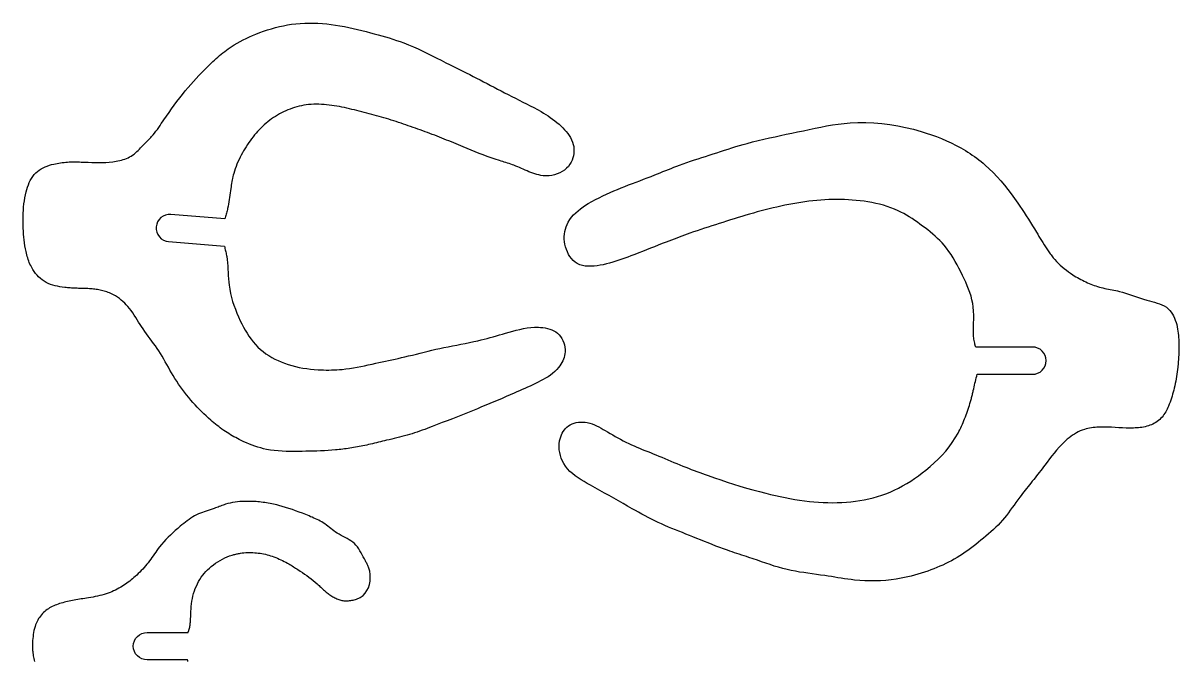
# Model space of a CAD drawing. Extents: x 0 to 940, y 0 to 559.
# Drawn here: x 4.2 to 258.1, y 227.3 to 367.4 of the extents above; entities that cross this region are included whole.
import ezdxf

# ---------------------------------------------------------------- set-up
doc = ezdxf.new("R2010")
doc.units = 0
doc.layers.add('CK_LEVEL_1', color=1, linetype='CONTINUOUS')

msp = doc.modelspace()

# ---------------------------------------------------------------- linework, layer by layer
at = {"layer": 'CK_LEVEL_1'}
for points in [[(4.19, 323.03), (4.19, 323.17), (4.19, 323.32), (4.18, 323.46), (4.18, 323.61), (4.18, 323.75), (4.18, 323.9), (4.18, 324.05), (4.18, 324.19), (4.18, 324.34), (4.19, 325.01), (4.21, 325.68), (4.24, 326.36), (4.29, 327.03), (4.36, 327.7), (4.45, 328.37), (4.55, 329.04), (4.69, 329.71), (4.85, 330.38), (4.99, 330.89), (5.15, 331.4), (5.33, 331.91), (5.53, 332.4), (5.76, 332.87), (6.02, 333.33), (6.3, 333.76), (6.62, 334.16), (6.97, 334.53), (7.33, 334.85), (7.72, 335.14), (8.13, 335.4), (8.56, 335.63), (9.02, 335.84), (9.48, 336.03), (9.96, 336.19), (10.44, 336.34), (10.92, 336.46), (11.29, 336.55), (11.67, 336.62), (12.04, 336.69), (12.41, 336.75), (12.78, 336.8), (13.16, 336.84), (13.53, 336.87), (13.9, 336.9), (14.27, 336.92), (14.66, 336.93), (15.04, 336.94), (15.42, 336.94), (15.81, 336.94), (16.19, 336.93), (16.58, 336.92), (16.96, 336.91), (17.35, 336.89), (17.73, 336.88), (18.5, 336.85), (19.27, 336.82), (20.03, 336.8), (20.8, 336.79), (21.57, 336.8), (22.33, 336.83), (23.1, 336.89), (23.86, 336.97), (24.63, 337.08), (25.01, 337.15), (25.4, 337.24), (25.77, 337.33), (26.15, 337.44), (26.52, 337.56), (26.88, 337.69), (27.23, 337.85), (27.57, 338.02), (27.9, 338.21), (28.23, 338.43), (28.54, 338.67), (28.85, 338.92), (29.14, 339.19), (29.43, 339.47), (29.72, 339.76), (30, 340.05), (30.28, 340.34), (30.56, 340.63), (30.76, 340.84), (30.97, 341.04), (31.18, 341.25), (31.39, 341.45), (31.59, 341.66), (31.8, 341.87), (32, 342.07), (32.2, 342.28), (32.4, 342.5), (32.73, 342.88), (33.05, 343.28), (33.36, 343.68), (33.67, 344.09), (33.96, 344.51), (34.26, 344.93), (34.54, 345.35), (34.83, 345.78), (35.12, 346.2), (35.68, 347.02), (36.24, 347.83), (36.81, 348.63), (37.39, 349.43), (37.98, 350.22), (38.58, 351), (39.19, 351.78), (39.81, 352.54), (40.44, 353.3), (41.01, 353.96), (41.59, 354.62), (42.18, 355.27), (42.77, 355.91), (43.38, 356.54), (43.99, 357.17), (44.62, 357.79), (45.25, 358.39), (45.89, 359), (46.24, 359.33), (46.6, 359.65), (46.97, 359.97), (47.33, 360.29), (47.7, 360.6), (48.08, 360.91), (48.46, 361.21), (48.85, 361.5), (49.24, 361.79), (49.87, 362.22), (50.51, 362.63), (51.17, 363.02), (51.84, 363.39), (52.51, 363.75), (53.2, 364.09), (53.9, 364.41), (54.6, 364.72), (55.32, 365.01), (56.16, 365.34), (57.01, 365.65), (57.87, 365.94), (58.73, 366.2), (59.6, 366.45), (60.48, 366.67), (61.36, 366.86), (62.24, 367.03), (63.13, 367.17), (64.09, 367.28), (65.06, 367.36), (66.03, 367.42), (66.99, 367.44), (67.97, 367.43), (68.94, 367.39), (69.91, 367.33), (70.87, 367.25), (71.84, 367.13), (72.81, 367), (73.78, 366.84), (74.75, 366.67), (75.71, 366.48), (76.67, 366.27), (77.63, 366.05), (78.59, 365.82), (79.54, 365.58), (80.5, 365.33), (81.32, 365.11), (82.14, 364.89), (82.97, 364.66), (83.78, 364.42), (84.6, 364.18), (85.41, 363.92), (86.22, 363.65), (87.02, 363.37), (87.82, 363.08), (88.87, 362.66), (89.91, 362.22), (90.95, 361.76), (91.98, 361.28), (93, 360.78), (94.02, 360.28), (95.03, 359.77), (96.04, 359.26), (97.06, 358.74), (97.81, 358.37), (98.55, 357.99), (99.3, 357.62), (100.05, 357.24), (100.8, 356.87), (101.54, 356.49), (102.29, 356.12), (103.03, 355.74), (103.78, 355.36), (104.55, 354.95), (105.32, 354.55), (106.1, 354.14), (106.87, 353.74), (107.64, 353.33), (108.41, 352.92), (109.19, 352.52), (109.96, 352.12), (110.74, 351.72), (111.55, 351.31), (112.36, 350.91), (113.17, 350.51), (113.98, 350.1), (114.79, 349.7), (115.59, 349.28), (116.39, 348.86), (117.18, 348.42), (117.96, 347.98), (118.47, 347.67), (118.98, 347.35), (119.49, 347.03), (119.99, 346.69), (120.48, 346.34), (120.96, 345.98), (121.43, 345.6), (121.9, 345.21), (122.35, 344.8), (122.75, 344.42), (123.13, 344.02), (123.49, 343.61), (123.83, 343.19), (124.14, 342.74), (124.42, 342.28), (124.67, 341.8), (124.87, 341.3), (125.02, 340.79), (125.12, 340.3), (125.17, 339.8), (125.18, 339.3), (125.14, 338.79), (125.06, 338.29), (124.94, 337.8), (124.77, 337.32), (124.56, 336.87), (124.31, 336.43), (123.95, 335.96), (123.54, 335.53), (123.09, 335.15), (122.59, 334.81), (122.07, 334.53), (121.51, 334.29), (120.94, 334.1), (120.36, 333.97), (119.77, 333.89), (119.31, 333.86), (118.85, 333.87), (118.39, 333.91), (117.94, 333.98), (117.48, 334.07), (117.04, 334.18), (116.59, 334.31), (116.15, 334.46), (115.72, 334.62), (115.3, 334.79), (114.88, 334.96), (114.47, 335.14), (114.06, 335.32), (113.65, 335.51), (113.24, 335.69), (112.83, 335.87), (112.42, 336.04), (112, 336.2), (111.65, 336.33), (111.3, 336.45), (110.95, 336.57), (110.6, 336.68), (110.24, 336.79), (109.88, 336.9), (109.53, 337), (109.17, 337.11), (108.82, 337.22), (107.91, 337.51), (107.02, 337.82), (106.13, 338.14), (105.24, 338.47), (104.36, 338.82), (103.48, 339.17), (102.61, 339.53), (101.73, 339.89), (100.86, 340.25), (100.34, 340.47), (99.82, 340.68), (99.29, 340.9), (98.77, 341.11), (98.25, 341.32), (97.73, 341.54), (97.21, 341.75), (96.68, 341.96), (96.16, 342.17), (95.64, 342.37), (95.11, 342.58), (94.59, 342.78), (94.06, 342.98), (93.54, 343.18), (93.01, 343.38), (92.48, 343.58), (91.96, 343.77), (91.43, 343.97), (90.9, 344.16), (90.37, 344.35), (89.84, 344.53), (89.31, 344.72), (88.78, 344.9), (88.25, 345.08), (87.72, 345.26), (87.19, 345.44), (86.66, 345.62), (86.12, 345.79), (85.59, 345.96), (85.05, 346.13), (84.52, 346.3), (83.98, 346.46), (83.45, 346.62), (82.91, 346.78), (82.37, 346.94), (81.83, 347.09), (81.29, 347.24), (80.75, 347.39), (80.21, 347.53), (79.66, 347.67), (79.12, 347.81), (78.58, 347.95), (78.03, 348.08), (77.49, 348.22), (76.94, 348.35), (76.39, 348.48), (75.85, 348.61), (75.3, 348.74), (74.75, 348.86), (74.2, 348.98), (73.65, 349.09), (73.09, 349.19), (72.54, 349.28), (71.98, 349.37), (71.42, 349.44), (70.85, 349.51), (70.29, 349.56), (69.72, 349.59), (69.16, 349.61), (68.59, 349.62), (68.03, 349.61), (67.46, 349.58), (66.9, 349.53), (66.38, 349.47), (65.86, 349.39), (65.35, 349.29), (64.84, 349.17), (64.33, 349.04), (63.82, 348.9), (63.32, 348.74), (62.83, 348.56), (62.34, 348.37), (61.87, 348.16), (61.41, 347.95), (60.95, 347.72), (60.5, 347.47), (60.06, 347.22), (59.62, 346.95), (59.19, 346.67), (58.77, 346.38), (58.36, 346.08), (57.95, 345.76), (57.55, 345.43), (57.16, 345.09), (56.78, 344.74), (56.41, 344.38), (56.05, 344.01), (55.69, 343.64), (55.35, 343.25), (55.01, 342.86), (54.68, 342.45), (54.36, 342.03), (54.05, 341.6), (53.74, 341.17), (53.45, 340.73), (53.16, 340.28), (52.89, 339.83), (52.62, 339.37), (52.36, 338.91), (52.1, 338.43), (51.85, 337.95), (51.61, 337.46), (51.38, 336.96), (51.16, 336.47), (50.96, 335.96), (50.77, 335.45), (50.6, 334.94), (50.45, 334.42), (50.35, 334.06), (50.26, 333.7), (50.18, 333.33), (50.1, 332.97), (50.04, 332.6), (49.97, 332.23), (49.91, 331.86), (49.86, 331.49), (49.8, 331.12), (49.73, 330.62), (49.67, 330.13), (49.6, 329.64), (49.53, 329.15), (49.46, 328.66), (49.38, 328.17), (49.3, 327.68), (49.21, 327.19), (49.1, 326.71), (49.04, 326.45), (48.98, 326.2), (48.92, 325.94), (48.85, 325.69), (48.78, 325.43), (48.71, 325.18), (48.63, 324.92), (48.56, 324.67), (48.49, 324.42), (36.65, 325.4, 0.414214), (33.41, 322.66, 0.414214), (36.15, 319.42), (48.4, 318.4), (48.46, 318.15), (48.52, 317.9), (48.58, 317.65), (48.64, 317.4), (48.7, 317.16), (48.75, 316.91), (48.8, 316.66), (48.85, 316.41), (48.9, 316.15), (49, 315.46), (49.08, 314.76), (49.13, 314.06), (49.18, 313.36), (49.21, 312.65), (49.25, 311.95), (49.3, 311.24), (49.35, 310.54), (49.43, 309.84), (49.57, 308.95), (49.74, 308.06), (49.96, 307.17), (50.21, 306.3), (50.49, 305.43), (50.8, 304.57), (51.14, 303.72), (51.5, 302.87), (51.89, 302.04), (52.23, 301.33), (52.59, 300.64), (52.97, 299.95), (53.37, 299.28), (53.79, 298.63), (54.24, 298), (54.71, 297.39), (55.22, 296.8), (55.75, 296.25), (56.31, 295.73), (56.89, 295.25), (57.51, 294.8), (58.14, 294.37), (58.8, 293.98), (59.48, 293.62), (60.17, 293.28), (60.88, 292.98), (61.6, 292.7), (62.39, 292.43), (63.2, 292.19), (64.01, 291.98), (64.83, 291.8), (65.65, 291.65), (66.48, 291.53), (67.31, 291.42), (68.14, 291.34), (68.98, 291.28), (69.56, 291.25), (70.15, 291.23), (70.74, 291.21), (71.33, 291.21), (71.92, 291.22), (72.5, 291.24), (73.09, 291.26), (73.67, 291.3), (74.26, 291.36), (75.09, 291.45), (75.91, 291.56), (76.73, 291.69), (77.56, 291.84), (78.37, 291.99), (79.19, 292.16), (80.01, 292.33), (80.83, 292.51), (81.64, 292.69), (82.35, 292.84), (83.06, 293), (83.77, 293.15), (84.48, 293.3), (85.19, 293.46), (85.9, 293.61), (86.6, 293.77), (87.31, 293.93), (88.02, 294.1), (88.87, 294.3), (89.72, 294.51), (90.58, 294.72), (91.43, 294.93), (92.28, 295.14), (93.14, 295.35), (93.99, 295.56), (94.85, 295.76), (95.7, 295.95), (96.63, 296.15), (97.57, 296.34), (98.5, 296.52), (99.44, 296.7), (100.37, 296.88), (101.31, 297.07), (102.24, 297.26), (103.17, 297.45), (104.1, 297.66), (104.78, 297.82), (105.45, 297.99), (106.12, 298.17), (106.8, 298.34), (107.47, 298.53), (108.14, 298.72), (108.81, 298.91), (109.48, 299.1), (110.15, 299.29), (110.93, 299.52), (111.72, 299.75), (112.5, 299.96), (113.29, 300.15), (114.09, 300.32), (114.89, 300.46), (115.71, 300.56), (116.53, 300.61), (117.36, 300.62), (117.87, 300.59), (118.38, 300.54), (118.88, 300.47), (119.38, 300.36), (119.86, 300.22), (120.32, 300.05), (120.77, 299.83), (121.18, 299.58), (121.57, 299.28), (121.92, 298.94), (122.24, 298.55), (122.51, 298.13), (122.75, 297.68), (122.94, 297.21), (123.09, 296.72), (123.19, 296.22), (123.24, 295.71), (123.24, 295.21), (123.2, 294.79), (123.13, 294.38), (123.02, 293.98), (122.88, 293.58), (122.72, 293.2), (122.52, 292.83), (122.31, 292.47), (122.07, 292.12), (121.82, 291.79), (121.41, 291.32), (120.97, 290.89), (120.5, 290.48), (120.01, 290.11), (119.49, 289.75), (118.96, 289.42), (118.42, 289.11), (117.87, 288.81), (117.31, 288.52), (116.73, 288.24), (116.15, 287.96), (115.58, 287.68), (114.99, 287.42), (114.41, 287.16), (113.83, 286.9), (113.25, 286.65), (112.66, 286.39), (112.08, 286.14), (111.19, 285.76), (110.29, 285.37), (109.39, 284.99), (108.5, 284.61), (107.6, 284.23), (106.7, 283.85), (105.8, 283.47), (104.89, 283.1), (103.99, 282.72), (102.89, 282.27), (101.79, 281.83), (100.68, 281.38), (99.57, 280.95), (98.47, 280.51), (97.36, 280.08), (96.25, 279.65), (95.14, 279.22), (94.02, 278.79), (93.48, 278.58), (92.93, 278.37), (92.39, 278.17), (91.84, 277.97), (91.29, 277.77), (90.74, 277.58), (90.19, 277.39), (89.64, 277.21), (89.08, 277.04), (88.52, 276.88), (87.96, 276.73), (87.4, 276.59), (86.84, 276.45), (86.27, 276.31), (85.71, 276.18), (85.14, 276.04), (84.58, 275.91), (84.01, 275.78), (83.57, 275.67), (83.13, 275.56), (82.7, 275.45), (82.26, 275.35), (81.82, 275.24), (81.38, 275.13), (80.94, 275.03), (80.5, 274.92), (80.06, 274.82), (79.65, 274.73), (79.25, 274.65), (78.84, 274.56), (78.43, 274.48), (78.01, 274.4), (77.6, 274.33), (77.19, 274.26), (76.78, 274.18), (76.36, 274.12), (75.97, 274.05), (75.57, 273.99), (75.17, 273.93), (74.78, 273.88), (74.38, 273.82), (73.98, 273.77), (73.58, 273.72), (73.18, 273.68), (72.79, 273.64), (71.98, 273.57), (71.17, 273.51), (70.36, 273.46), (69.54, 273.43), (68.73, 273.4), (67.92, 273.38), (67.1, 273.36), (66.28, 273.35), (65.47, 273.34), (64.59, 273.33), (63.71, 273.32), (62.84, 273.32), (61.96, 273.34), (61.09, 273.37), (60.22, 273.43), (59.36, 273.51), (58.5, 273.63), (57.65, 273.78), (57.01, 273.92), (56.37, 274.08), (55.74, 274.27), (55.11, 274.47), (54.49, 274.7), (53.88, 274.94), (53.27, 275.19), (52.67, 275.46), (52.07, 275.74), (51.67, 275.94), (51.28, 276.14), (50.88, 276.35), (50.5, 276.56), (50.11, 276.78), (49.73, 277), (49.35, 277.23), (48.98, 277.47), (48.61, 277.71), (48.24, 277.96), (47.86, 278.23), (47.5, 278.49), (47.14, 278.77), (46.78, 279.05), (46.42, 279.33), (46.07, 279.62), (45.72, 279.91), (45.38, 280.21), (44.87, 280.67), (44.36, 281.13), (43.86, 281.6), (43.37, 282.08), (42.89, 282.57), (42.42, 283.07), (41.95, 283.57), (41.49, 284.08), (41.04, 284.6), (40.57, 285.17), (40.1, 285.75), (39.64, 286.33), (39.2, 286.92), (38.76, 287.52), (38.34, 288.13), (37.92, 288.75), (37.52, 289.37), (37.13, 290.01), (36.78, 290.6), (36.43, 291.21), (36.09, 291.82), (35.75, 292.42), (35.41, 293.03), (35.06, 293.63), (34.71, 294.23), (34.35, 294.83), (33.98, 295.41), (33.61, 295.96), (33.23, 296.5), (32.85, 297.03), (32.46, 297.56), (32.06, 298.09), (31.67, 298.62), (31.28, 299.15), (30.9, 299.69), (30.53, 300.23), (30.2, 300.74), (29.88, 301.25), (29.56, 301.76), (29.24, 302.27), (28.92, 302.78), (28.59, 303.29), (28.25, 303.79), (27.9, 304.28), (27.52, 304.75), (27.19, 305.15), (26.85, 305.53), (26.49, 305.9), (26.11, 306.25), (25.72, 306.59), (25.32, 306.9), (24.9, 307.2), (24.47, 307.48), (24.02, 307.73), (23.75, 307.88), (23.46, 308.01), (23.18, 308.14), (22.89, 308.25), (22.59, 308.36), (22.3, 308.46), (22, 308.55), (21.7, 308.63), (21.39, 308.71), (21.1, 308.77), (20.81, 308.83), (20.51, 308.88), (20.22, 308.93), (19.92, 308.96), (19.62, 309), (19.33, 309.03), (19.03, 309.05), (18.73, 309.07), (18.43, 309.09), (18.13, 309.11), (17.83, 309.12), (17.53, 309.13), (17.23, 309.14), (16.94, 309.15), (16.64, 309.16), (16.34, 309.16), (16.04, 309.17), (15.74, 309.19), (15.43, 309.2), (15.13, 309.21), (14.83, 309.23), (14.53, 309.25), (14.22, 309.27), (13.92, 309.3), (13.62, 309.33), (13.31, 309.36), (12.78, 309.43), (12.25, 309.51), (11.72, 309.61), (11.2, 309.73), (10.69, 309.87), (10.19, 310.04), (9.7, 310.24), (9.23, 310.47), (8.77, 310.74), (8.36, 311.02), (7.97, 311.34), (7.59, 311.68), (7.24, 312.05), (6.92, 312.43), (6.61, 312.84), (6.33, 313.27), (6.07, 313.71), (5.84, 314.16), (5.68, 314.49), (5.54, 314.82), (5.42, 315.16), (5.3, 315.5), (5.19, 315.84), (5.09, 316.19), (5, 316.53), (4.91, 316.88), (4.84, 317.23), (4.71, 317.87), (4.59, 318.51), (4.5, 319.15), (4.41, 319.79), (4.34, 320.44), (4.29, 321.08), (4.24, 321.73), (4.21, 322.38), (4.19, 323.03)], [(213.74, 290.27), (225.9, 290.27, 0.414214), (228.9, 293.27, 0.414214), (225.9, 296.27), (213.43, 296.27), (213.41, 296.37), (213.38, 296.46), (213.35, 296.56), (213.33, 296.65), (213.3, 296.75), (213.28, 296.84), (213.26, 296.94), (213.23, 297.03), (213.21, 297.13), (213.06, 297.99), (212.97, 298.86), (212.94, 299.75), (212.94, 300.63), (212.96, 301.52), (212.99, 302.41), (212.99, 303.3), (212.97, 304.18), (212.9, 305.06), (212.78, 305.86), (212.62, 306.65), (212.41, 307.43), (212.16, 308.21), (211.88, 308.98), (211.57, 309.74), (211.24, 310.5), (210.89, 311.25), (210.53, 312), (210.15, 312.78), (209.76, 313.56), (209.35, 314.33), (208.93, 315.09), (208.5, 315.84), (208.04, 316.56), (207.56, 317.27), (207.05, 317.96), (206.51, 318.62), (206.05, 319.14), (205.56, 319.65), (205.06, 320.14), (204.54, 320.62), (204.01, 321.08), (203.46, 321.54), (202.91, 321.98), (202.35, 322.42), (201.78, 322.85), (201.2, 323.27), (200.63, 323.69), (200.04, 324.09), (199.45, 324.49), (198.85, 324.87), (198.25, 325.23), (197.64, 325.58), (197.01, 325.91), (196.38, 326.22), (195.59, 326.56), (194.79, 326.87), (193.97, 327.15), (193.15, 327.4), (192.31, 327.63), (191.47, 327.82), (190.61, 328), (189.76, 328.15), (188.9, 328.28), (188.04, 328.39), (187.18, 328.49), (186.32, 328.56), (185.46, 328.62), (184.59, 328.66), (183.73, 328.68), (182.87, 328.69), (182.01, 328.68), (181.15, 328.65), (180.27, 328.61), (179.39, 328.55), (178.51, 328.47), (177.64, 328.38), (176.76, 328.28), (175.89, 328.16), (175.02, 328.03), (174.15, 327.89), (173.28, 327.74), (172.4, 327.57), (171.53, 327.4), (170.65, 327.22), (169.78, 327.02), (168.92, 326.82), (168.05, 326.61), (167.19, 326.4), (166.32, 326.17), (165.46, 325.94), (164.61, 325.7), (163.77, 325.46), (162.92, 325.21), (162.08, 324.96), (161.23, 324.7), (160.39, 324.44), (159.55, 324.18), (158.71, 323.92), (157.87, 323.65), (157.06, 323.4), (156.26, 323.14), (155.45, 322.88), (154.65, 322.63), (153.85, 322.36), (153.05, 322.1), (152.25, 321.83), (151.45, 321.56), (150.65, 321.28), (150.07, 321.07), (149.49, 320.86), (148.91, 320.65), (148.33, 320.43), (147.75, 320.21), (147.17, 319.99), (146.59, 319.77), (146.01, 319.54), (145.43, 319.32), (144.57, 318.98), (143.71, 318.64), (142.85, 318.3), (141.99, 317.96), (141.13, 317.62), (140.27, 317.28), (139.41, 316.95), (138.56, 316.62), (137.7, 316.29), (137.05, 316.04), (136.39, 315.8), (135.73, 315.56), (135.07, 315.33), (134.39, 315.11), (133.71, 314.9), (133.02, 314.71), (132.31, 314.52), (131.59, 314.36), (130.93, 314.23), (130.27, 314.12), (129.61, 314.04), (128.95, 314), (128.3, 314), (127.66, 314.06), (127.05, 314.18), (126.46, 314.36), (125.91, 314.62), (125.46, 314.92), (125.04, 315.28), (124.66, 315.68), (124.31, 316.14), (124, 316.63), (123.73, 317.15), (123.51, 317.69), (123.32, 318.25), (123.18, 318.83), (123.09, 319.39), (123.05, 319.96), (123.05, 320.53), (123.09, 321.09), (123.17, 321.64), (123.3, 322.18), (123.46, 322.71), (123.66, 323.22), (123.91, 323.7), (124.25, 324.27), (124.65, 324.8), (125.09, 325.3), (125.57, 325.77), (126.08, 326.22), (126.62, 326.64), (127.18, 327.04), (127.75, 327.42), (128.33, 327.78), (129.12, 328.24), (129.91, 328.67), (130.7, 329.08), (131.5, 329.47), (132.3, 329.85), (133.11, 330.21), (133.92, 330.56), (134.74, 330.9), (135.56, 331.23), (136.37, 331.55), (137.19, 331.87), (138.01, 332.18), (138.83, 332.49), (139.65, 332.81), (140.47, 333.12), (141.29, 333.43), (142.11, 333.75), (142.93, 334.07), (143.53, 334.31), (144.14, 334.56), (144.74, 334.8), (145.34, 335.04), (145.95, 335.28), (146.55, 335.52), (147.16, 335.76), (147.76, 336), (148.37, 336.23), (149.18, 336.52), (150, 336.81), (150.81, 337.09), (151.63, 337.36), (152.45, 337.63), (153.27, 337.9), (154.09, 338.16), (154.92, 338.43), (155.74, 338.69), (156.57, 338.96), (157.39, 339.23), (158.22, 339.5), (159.05, 339.77), (159.88, 340.03), (160.71, 340.29), (161.54, 340.54), (162.38, 340.78), (163.22, 341.02), (164.44, 341.34), (165.66, 341.65), (166.89, 341.94), (168.12, 342.21), (169.36, 342.48), (170.59, 342.74), (171.83, 343), (173.07, 343.26), (174.31, 343.52), (175.59, 343.79), (176.86, 344.07), (178.14, 344.34), (179.41, 344.6), (180.69, 344.84), (181.97, 345.06), (183.26, 345.25), (184.54, 345.4), (185.83, 345.52), (187.58, 345.6), (189.33, 345.6), (191.08, 345.53), (192.83, 345.38), (194.57, 345.16), (196.31, 344.87), (198.04, 344.51), (199.76, 344.1), (201.45, 343.62), (202.59, 343.27), (203.71, 342.9), (204.83, 342.49), (205.93, 342.06), (207.01, 341.6), (208.08, 341.11), (209.14, 340.58), (210.17, 340.02), (211.19, 339.42), (211.7, 339.11), (212.2, 338.78), (212.69, 338.45), (213.18, 338.11), (213.67, 337.76), (214.14, 337.39), (214.61, 337.02), (215.07, 336.64), (215.53, 336.26), (216.43, 335.43), (217.3, 334.58), (218.15, 333.69), (218.96, 332.78), (219.75, 331.84), (220.52, 330.88), (221.26, 329.9), (221.98, 328.9), (222.69, 327.9), (223.16, 327.2), (223.63, 326.5), (224.1, 325.79), (224.55, 325.08), (225, 324.37), (225.45, 323.65), (225.89, 322.93), (226.34, 322.22), (226.77, 321.49), (227.05, 321.03), (227.33, 320.57), (227.61, 320.11), (227.9, 319.65), (228.18, 319.2), (228.47, 318.74), (228.76, 318.29), (229.06, 317.84), (229.36, 317.39), (229.51, 317.17), (229.67, 316.95), (229.82, 316.73), (229.98, 316.51), (230.14, 316.3), (230.31, 316.09), (230.48, 315.88), (230.65, 315.67), (230.82, 315.47), (231.21, 315.05), (231.61, 314.64), (232.02, 314.25), (232.45, 313.87), (232.89, 313.5), (233.35, 313.15), (233.81, 312.81), (234.28, 312.48), (234.76, 312.16), (235.1, 311.94), (235.45, 311.72), (235.8, 311.51), (236.16, 311.31), (236.52, 311.11), (236.88, 310.92), (237.24, 310.74), (237.61, 310.56), (237.98, 310.39), (238.35, 310.23), (238.72, 310.08), (239.09, 309.94), (239.46, 309.8), (239.84, 309.68), (240.22, 309.56), (240.6, 309.44), (240.99, 309.34), (241.37, 309.24), (241.78, 309.15), (242.18, 309.06), (242.59, 308.98), (243, 308.9), (243.41, 308.82), (243.81, 308.75), (244.22, 308.66), (244.62, 308.58), (245.02, 308.49), (245.69, 308.31), (246.35, 308.11), (247.01, 307.9), (247.66, 307.68), (248.32, 307.45), (248.98, 307.22), (249.65, 307), (250.33, 306.78), (251.02, 306.57), (251.59, 306.41), (252.16, 306.26), (252.73, 306.1), (253.29, 305.93), (253.84, 305.74), (254.36, 305.53), (254.86, 305.28), (255.33, 304.99), (255.75, 304.65), (256.08, 304.31), (256.38, 303.93), (256.65, 303.52), (256.89, 303.09), (257.11, 302.63), (257.29, 302.16), (257.45, 301.67), (257.59, 301.18), (257.71, 300.68), (257.8, 300.22), (257.87, 299.75), (257.93, 299.29), (257.98, 298.83), (258.02, 298.37), (258.04, 297.92), (258.06, 297.46), (258.07, 297), (258.07, 296.54), (258.07, 296.04), (258.06, 295.53), (258.05, 295.02), (258.03, 294.52), (258, 294.01), (257.97, 293.5), (257.93, 293), (257.89, 292.49), (257.84, 291.98), (257.84, 291.97), (257.84, 291.96), (257.84, 291.94), (257.84, 291.93), (257.83, 291.91), (257.83, 291.9), (257.83, 291.89), (257.83, 291.87), (257.83, 291.86), (257.77, 291.34), (257.7, 290.82), (257.63, 290.31), (257.55, 289.79), (257.46, 289.28), (257.37, 288.77), (257.27, 288.26), (257.16, 287.75), (257.05, 287.24), (256.94, 286.8), (256.83, 286.35), (256.7, 285.91), (256.58, 285.47), (256.44, 285.03), (256.29, 284.59), (256.14, 284.16), (255.97, 283.72), (255.8, 283.29), (255.65, 282.97), (255.5, 282.64), (255.34, 282.33), (255.17, 282.01), (254.99, 281.71), (254.8, 281.41), (254.59, 281.13), (254.37, 280.86), (254.14, 280.6), (253.88, 280.35), (253.6, 280.12), (253.31, 279.9), (253.01, 279.7), (252.7, 279.52), (252.38, 279.35), (252.04, 279.2), (251.71, 279.06), (251.36, 278.95), (251.01, 278.84), (250.65, 278.75), (250.29, 278.68), (249.93, 278.62), (249.57, 278.57), (249.2, 278.53), (248.83, 278.5), (248.47, 278.48), (248.1, 278.47), (247.3, 278.46), (246.5, 278.47), (245.7, 278.5), (244.9, 278.54), (244.1, 278.59), (243.29, 278.63), (242.49, 278.66), (241.69, 278.68), (240.88, 278.68), (240.48, 278.66), (240.07, 278.64), (239.67, 278.61), (239.27, 278.57), (238.87, 278.52), (238.47, 278.46), (238.08, 278.37), (237.69, 278.28), (237.3, 278.16), (236.85, 278), (236.41, 277.82), (235.97, 277.61), (235.55, 277.39), (235.13, 277.14), (234.72, 276.87), (234.33, 276.59), (233.94, 276.3), (233.56, 275.99), (232.93, 275.44), (232.33, 274.86), (231.76, 274.25), (231.2, 273.62), (230.67, 272.98), (230.15, 272.33), (229.63, 271.67), (229.13, 271), (228.62, 270.33), (228.32, 269.93), (228.02, 269.53), (227.71, 269.13), (227.41, 268.73), (227.1, 268.33), (226.79, 267.94), (226.49, 267.54), (226.18, 267.15), (225.86, 266.76), (225.56, 266.37), (225.25, 265.98), (224.94, 265.6), (224.63, 265.21), (224.32, 264.83), (224.01, 264.44), (223.71, 264.05), (223.4, 263.66), (223.11, 263.27), (222.69, 262.7), (222.28, 262.13), (221.87, 261.55), (221.46, 260.98), (221.04, 260.41), (220.62, 259.84), (220.2, 259.28), (219.76, 258.73), (219.31, 258.2), (218.83, 257.67), (218.34, 257.15), (217.83, 256.65), (217.31, 256.16), (216.78, 255.68), (216.24, 255.21), (215.69, 254.74), (215.14, 254.28), (214.59, 253.83), (214.02, 253.37), (213.46, 252.91), (212.89, 252.47), (212.31, 252.02), (211.73, 251.59), (211.14, 251.17), (210.55, 250.76), (209.95, 250.37), (209.33, 249.99), (208.72, 249.64), (208.11, 249.3), (207.48, 248.97), (206.85, 248.67), (206.21, 248.37), (205.57, 248.09), (204.91, 247.81), (204.26, 247.55), (203.6, 247.3), (202.89, 247.05), (202.18, 246.8), (201.46, 246.57), (200.74, 246.35), (200.02, 246.14), (199.29, 245.94), (198.56, 245.77), (197.83, 245.6), (197.09, 245.45), (195.96, 245.26), (194.83, 245.11), (193.68, 244.99), (192.54, 244.91), (191.39, 244.87), (190.24, 244.87), (189.09, 244.9), (187.95, 244.96), (186.81, 245.07), (186.08, 245.15), (185.35, 245.24), (184.63, 245.35), (183.91, 245.46), (183.18, 245.57), (182.46, 245.69), (181.74, 245.81), (181.02, 245.93), (180.29, 246.04), (179.37, 246.17), (178.44, 246.3), (177.52, 246.43), (176.59, 246.55), (175.67, 246.69), (174.75, 246.83), (173.83, 246.99), (172.92, 247.16), (172.01, 247.36), (171.06, 247.6), (170.12, 247.86), (169.18, 248.15), (168.25, 248.45), (167.32, 248.76), (166.4, 249.08), (165.47, 249.4), (164.54, 249.72), (163.61, 250.04), (163.09, 250.21), (162.56, 250.39), (162.04, 250.56), (161.51, 250.73), (160.99, 250.9), (160.46, 251.07), (159.94, 251.24), (159.42, 251.42), (158.9, 251.6), (158.05, 251.9), (157.2, 252.22), (156.36, 252.54), (155.52, 252.87), (154.68, 253.21), (153.84, 253.55), (153.01, 253.89), (152.17, 254.23), (151.33, 254.57), (150.56, 254.87), (149.79, 255.18), (149.01, 255.48), (148.24, 255.78), (147.47, 256.09), (146.71, 256.4), (145.94, 256.72), (145.18, 257.05), (144.42, 257.39), (143.69, 257.73), (142.97, 258.08), (142.24, 258.44), (141.52, 258.81), (140.81, 259.18), (140.1, 259.56), (139.39, 259.95), (138.69, 260.34), (137.99, 260.73), (136.97, 261.3), (135.96, 261.88), (134.95, 262.45), (133.94, 263.03), (132.92, 263.61), (131.91, 264.19), (130.88, 264.77), (129.85, 265.35), (128.81, 265.93), (128.12, 266.31), (127.43, 266.7), (126.76, 267.1), (126.09, 267.52), (125.46, 267.96), (124.85, 268.44), (124.28, 268.95), (123.76, 269.5), (123.29, 270.11), (122.95, 270.64), (122.65, 271.21), (122.4, 271.81), (122.2, 272.43), (122.05, 273.06), (121.96, 273.71), (121.92, 274.37), (121.95, 275.02), (122.04, 275.68), (122.14, 276.11), (122.27, 276.53), (122.43, 276.94), (122.61, 277.34), (122.83, 277.71), (123.07, 278.07), (123.35, 278.39), (123.65, 278.69), (123.98, 278.95), (124.37, 279.19), (124.79, 279.39), (125.24, 279.54), (125.7, 279.66), (126.18, 279.73), (126.66, 279.76), (127.15, 279.76), (127.63, 279.72), (128.11, 279.65), (128.64, 279.53), (129.16, 279.37), (129.67, 279.17), (130.17, 278.95), (130.65, 278.71), (131.13, 278.45), (131.6, 278.18), (132.07, 277.91), (132.54, 277.63), (133.11, 277.29), (133.69, 276.95), (134.27, 276.62), (134.85, 276.3), (135.43, 275.99), (136.02, 275.68), (136.61, 275.38), (137.21, 275.09), (137.81, 274.81), (138.4, 274.54), (138.99, 274.28), (139.58, 274.03), (140.18, 273.78), (140.78, 273.54), (141.38, 273.3), (141.98, 273.06), (142.58, 272.82), (143.18, 272.58), (143.84, 272.31), (144.51, 272.03), (145.17, 271.76), (145.83, 271.48), (146.49, 271.2), (147.15, 270.92), (147.81, 270.65), (148.47, 270.37), (149.13, 270.1), (149.74, 269.86), (150.35, 269.62), (150.96, 269.38), (151.57, 269.15), (152.19, 268.92), (152.8, 268.69), (153.42, 268.47), (154.03, 268.24), (154.65, 268.02), (156.04, 267.53), (157.44, 267.05), (158.84, 266.59), (160.24, 266.14), (161.65, 265.7), (163.07, 265.28), (164.48, 264.87), (165.91, 264.49), (167.34, 264.12), (168.39, 263.87), (169.44, 263.62), (170.5, 263.39), (171.56, 263.18), (172.62, 262.97), (173.69, 262.79), (174.76, 262.62), (175.83, 262.48), (176.9, 262.35), (177.91, 262.25), (178.93, 262.17), (179.94, 262.11), (180.96, 262.08), (181.97, 262.06), (182.99, 262.07), (184.01, 262.11), (185.02, 262.18), (186.04, 262.27), (187.02, 262.38), (188, 262.53), (188.97, 262.7), (189.93, 262.91), (190.89, 263.14), (191.84, 263.41), (192.78, 263.7), (193.71, 264.03), (194.62, 264.39), (195.56, 264.81), (196.48, 265.26), (197.39, 265.74), (198.28, 266.25), (199.15, 266.8), (200.01, 267.37), (200.86, 267.97), (201.69, 268.59), (202.5, 269.24), (203.43, 270.01), (204.33, 270.82), (205.2, 271.65), (206.04, 272.51), (206.84, 273.41), (207.59, 274.33), (208.3, 275.29), (208.96, 276.28), (209.56, 277.31), (209.76, 277.7), (209.96, 278.09), (210.15, 278.48), (210.33, 278.88), (210.51, 279.28), (210.68, 279.69), (210.85, 280.09), (211.01, 280.5), (211.16, 280.91), (211.32, 281.33), (211.47, 281.75), (211.62, 282.17), (211.77, 282.6), (211.91, 283.02), (212.04, 283.45), (212.17, 283.88), (212.3, 284.3), (212.42, 284.74), (212.48, 284.95), (212.53, 285.17), (212.59, 285.39), (212.65, 285.61), (212.7, 285.83), (212.75, 286.06), (212.81, 286.28), (212.86, 286.5), (212.91, 286.72), (213, 287.11), (213.1, 287.51), (213.19, 287.9), (213.28, 288.3), (213.37, 288.69), (213.46, 289.08), (213.56, 289.48), (213.65, 289.87), (213.74, 290.27)]]:
    msp.add_lwpolyline(points, format="xyb", close=True, dxfattribs=at)
msp.add_lwpolyline([(40.38, 227.18), (40.33, 227.36), (40.29, 227.53), (31.4, 227.53, -0.414214), (28.39, 230.53, -0.414214), (31.4, 233.54), (40.4, 233.54), (40.43, 233.61), (40.46, 233.69), (40.49, 233.77), (40.52, 233.85), (40.55, 233.93), (40.58, 234.01), (40.61, 234.09), (40.63, 234.17), (40.66, 234.25), (40.72, 234.47), (40.77, 234.69), (40.82, 234.92), (40.85, 235.14), (40.88, 235.37), (40.91, 235.6), (40.93, 235.83), (40.95, 236.06), (40.96, 236.29), (40.98, 236.62), (40.99, 236.95), (41.01, 237.29), (41.02, 237.62), (41.03, 237.95), (41.04, 238.28), (41.06, 238.61), (41.08, 238.94), (41.11, 239.27), (41.17, 239.84), (41.25, 240.42), (41.36, 240.99), (41.48, 241.55), (41.63, 242.12), (41.81, 242.67), (42.01, 243.21), (42.23, 243.75), (42.48, 244.27), (42.74, 244.75), (43.02, 245.22), (43.32, 245.67), (43.64, 246.11), (43.98, 246.53), (44.34, 246.94), (44.71, 247.33), (45.11, 247.71), (45.52, 248.07), (45.97, 248.43), (46.44, 248.77), (46.93, 249.09), (47.43, 249.39), (47.95, 249.67), (48.47, 249.92), (49.01, 250.15), (49.55, 250.36), (50.1, 250.54), (50.3, 250.6), (50.5, 250.66), (50.7, 250.71), (50.9, 250.76), (51.1, 250.81), (51.3, 250.85), (51.51, 250.9), (51.71, 250.93), (51.92, 250.97), (52.31, 251.02), (52.7, 251.07), (53.09, 251.1), (53.48, 251.12), (53.88, 251.13), (54.27, 251.12), (54.66, 251.11), (55.06, 251.08), (55.45, 251.05), (55.84, 251), (56.23, 250.94), (56.62, 250.88), (57.01, 250.8), (57.39, 250.72), (57.77, 250.62), (58.15, 250.52), (58.53, 250.4), (58.9, 250.28), (59.29, 250.15), (59.67, 250), (60.05, 249.85), (60.43, 249.68), (60.8, 249.51), (61.17, 249.34), (61.54, 249.15), (61.9, 248.96), (62.26, 248.77), (62.52, 248.62), (62.78, 248.47), (63.04, 248.32), (63.29, 248.16), (63.55, 248), (63.8, 247.85), (64.05, 247.68), (64.3, 247.52), (64.55, 247.36), (65.04, 247.03), (65.53, 246.7), (66.01, 246.37), (66.49, 246.03), (66.97, 245.68), (67.43, 245.32), (67.89, 244.96), (68.34, 244.58), (68.79, 244.2), (68.99, 244.02), (69.19, 243.84), (69.38, 243.66), (69.58, 243.48), (69.78, 243.3), (69.98, 243.12), (70.18, 242.94), (70.38, 242.76), (70.58, 242.58), (70.77, 242.42), (70.97, 242.27), (71.17, 242.11), (71.37, 241.96), (71.57, 241.81), (71.78, 241.67), (71.99, 241.54), (72.21, 241.4), (72.42, 241.28), (72.63, 241.17), (72.85, 241.06), (73.06, 240.96), (73.28, 240.87), (73.5, 240.79), (73.73, 240.71), (73.95, 240.65), (74.18, 240.59), (74.41, 240.55), (74.66, 240.52), (74.91, 240.5), (75.16, 240.5), (75.4, 240.5), (75.65, 240.52), (75.9, 240.55), (76.15, 240.58), (76.4, 240.63), (76.65, 240.68), (76.92, 240.74), (77.18, 240.82), (77.44, 240.9), (77.7, 241), (77.95, 241.11), (78.19, 241.23), (78.42, 241.36), (78.65, 241.51), (78.86, 241.67), (79.33, 242.16), (79.72, 242.74), (80.03, 243.38), (80.25, 244.08), (80.39, 244.81), (80.44, 245.55), (80.42, 246.29), (80.31, 247.01), (80.12, 247.7), (80.05, 247.88), (79.98, 248.06), (79.9, 248.23), (79.82, 248.41), (79.74, 248.58), (79.65, 248.75), (79.56, 248.92), (79.47, 249.09), (79.38, 249.26), (79.15, 249.71), (78.91, 250.16), (78.68, 250.62), (78.43, 251.07), (78.18, 251.51), (77.9, 251.94), (77.61, 252.34), (77.3, 252.72), (76.95, 253.07), (76.59, 253.39), (76.19, 253.67), (75.78, 253.93), (75.35, 254.18), (74.91, 254.41), (74.47, 254.65), (74.03, 254.88), (73.59, 255.12), (73.16, 255.38), (72.81, 255.62), (72.46, 255.86), (72.13, 256.12), (71.79, 256.38), (71.46, 256.64), (71.13, 256.9), (70.8, 257.15), (70.46, 257.4), (70.11, 257.63), (69.79, 257.83), (69.45, 258.02), (69.11, 258.2), (68.77, 258.37), (68.42, 258.54), (68.06, 258.69), (67.7, 258.85), (67.34, 258.99), (66.98, 259.14), (66.25, 259.44), (65.52, 259.73), (64.79, 260.01), (64.05, 260.29), (63.32, 260.55), (62.58, 260.8), (61.83, 261.04), (61.08, 261.26), (60.33, 261.47), (59.95, 261.56), (59.57, 261.65), (59.19, 261.73), (58.81, 261.81), (58.42, 261.88), (58.04, 261.95), (57.65, 262.02), (57.27, 262.08), (56.88, 262.13), (56.5, 262.18), (56.12, 262.22), (55.73, 262.25), (55.35, 262.29), (54.96, 262.31), (54.58, 262.33), (54.19, 262.34), (53.8, 262.35), (53.42, 262.35), (52.88, 262.35), (52.34, 262.33), (51.8, 262.29), (51.27, 262.24), (50.74, 262.17), (50.21, 262.09), (49.68, 261.98), (49.16, 261.86), (48.65, 261.71), (48.37, 261.62), (48.09, 261.53), (47.82, 261.43), (47.55, 261.32), (47.27, 261.22), (47, 261.11), (46.72, 261.01), (46.45, 260.9), (46.17, 260.8), (45.74, 260.65), (45.3, 260.5), (44.86, 260.36), (44.42, 260.22), (43.98, 260.07), (43.55, 259.92), (43.12, 259.75), (42.7, 259.58), (42.28, 259.39), (41.86, 259.16), (41.44, 258.92), (41.03, 258.66), (40.62, 258.39), (40.23, 258.1), (39.84, 257.81), (39.46, 257.5), (39.08, 257.19), (38.7, 256.87), (38.15, 256.41), (37.61, 255.93), (37.08, 255.45), (36.56, 254.96), (36.05, 254.47), (35.55, 253.96), (35.07, 253.43), (34.6, 252.9), (34.15, 252.35), (33.86, 251.97), (33.58, 251.59), (33.31, 251.2), (33.03, 250.81), (32.76, 250.42), (32.49, 250.03), (32.21, 249.64), (31.93, 249.26), (31.64, 248.88), (31.35, 248.52), (31.06, 248.16), (30.76, 247.81), (30.45, 247.47), (30.13, 247.14), (29.81, 246.81), (29.48, 246.48), (29.15, 246.17), (28.81, 245.85), (28.51, 245.59), (28.21, 245.34), (27.91, 245.08), (27.6, 244.84), (27.29, 244.6), (26.97, 244.36), (26.65, 244.14), (26.33, 243.92), (25.99, 243.7), (25.62, 243.48), (25.24, 243.26), (24.86, 243.05), (24.47, 242.86), (24.07, 242.67), (23.67, 242.5), (23.27, 242.33), (22.86, 242.18), (22.45, 242.04), (21.98, 241.89), (21.5, 241.76), (21.01, 241.64), (20.53, 241.53), (20.04, 241.44), (19.55, 241.34), (19.06, 241.26), (18.57, 241.17), (18.08, 241.09), (17.7, 241.03), (17.31, 240.97), (16.93, 240.91), (16.55, 240.85), (16.17, 240.78), (15.78, 240.71), (15.4, 240.65), (15.02, 240.58), (14.64, 240.5), (14.29, 240.43), (13.94, 240.35), (13.59, 240.27), (13.24, 240.19), (12.89, 240.09), (12.54, 239.99), (12.2, 239.89), (11.85, 239.77), (11.51, 239.65), (11.2, 239.52), (10.9, 239.39), (10.59, 239.25), (10.3, 239.1), (10.01, 238.93), (9.72, 238.76), (9.45, 238.57), (9.18, 238.37), (8.92, 238.16), (8.67, 237.93), (8.43, 237.68), (8.2, 237.42), (7.98, 237.15), (7.78, 236.87), (7.59, 236.58), (7.41, 236.28), (7.25, 235.98), (7.1, 235.67), (6.93, 235.26), (6.79, 234.84), (6.66, 234.42), (6.56, 233.99), (6.47, 233.56), (6.4, 233.12), (6.35, 232.68), (6.31, 232.24), (6.27, 231.79), (6.27, 231.76), (6.27, 231.73), (6.27, 231.7), (6.27, 231.67), (6.26, 231.64), (6.26, 231.61), (6.26, 231.58), (6.26, 231.55), (6.26, 231.52), (6.26, 231.52), (6.25, 231.24), (6.24, 230.97), (6.23, 230.69), (6.24, 230.42), (6.24, 230.15), (6.25, 229.87), (6.27, 229.6), (6.29, 229.33), (6.32, 229.05), (6.36, 228.74), (6.41, 228.42), (6.47, 228.11), (6.53, 227.8), (6.61, 227.48), (6.69, 227.17)], format="xyb", dxfattribs=at)

doc.saveas('drawing.dxf')
